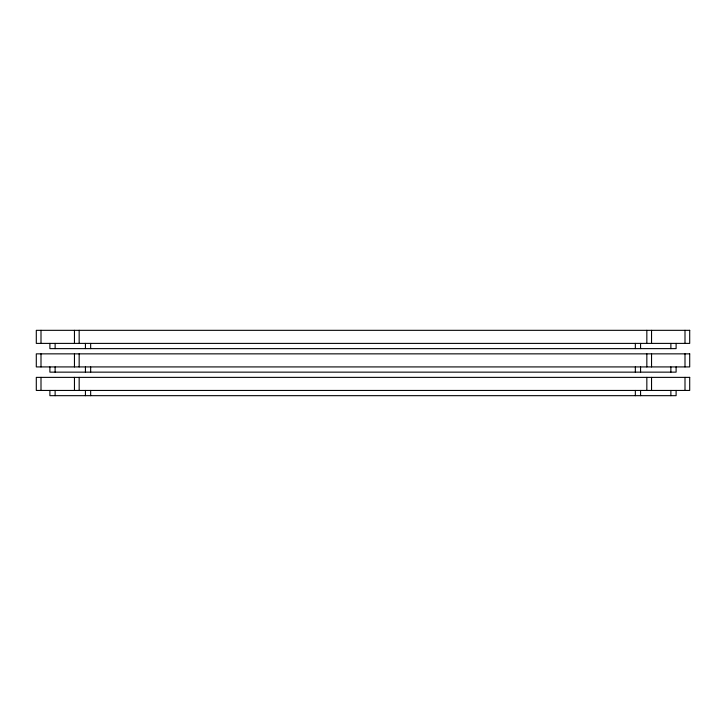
<?xml version="1.0" encoding="UTF-8"?>
<svg xmlns="http://www.w3.org/2000/svg" width="726" height="726" viewBox="0 0 726 726"><rect width="100%" height="100%" fill="white"/><g stroke="black" fill="none" stroke-linecap="round" stroke-linejoin="round"><path stroke-width="1.09" d="M684.999 330.33L684.999 343.398M684.999 353.852L684.999 366.92M684.999 377.375L684.999 390.443M676.106 343.398L676.106 348.625L49.894 348.625L49.894 343.398M676.106 366.92L676.106 372.148L49.894 372.148L49.894 366.92M676.106 390.443L676.106 395.67L49.894 395.67L49.894 390.443M670.878 343.398L670.878 348.625M670.878 366.92L670.878 372.148M670.878 390.443L670.878 395.67M651.54 330.33L651.54 343.398M651.54 353.852L651.54 366.92M651.54 377.375L651.54 390.443M646.839 330.33L646.839 343.398M646.839 353.852L646.839 366.92M646.839 377.375L646.839 390.443M640.568 343.398L640.568 348.625M640.568 366.92L640.568 372.148M640.568 390.443L640.568 395.67M635.341 343.398L635.341 348.625M635.341 366.92L635.341 372.148M635.341 390.443L635.341 395.67M90.659 343.398L90.659 348.625M90.659 366.92L90.659 372.148M90.659 390.443L90.659 395.67M85.432 343.398L85.432 348.625M85.432 366.92L85.432 372.148M85.432 390.443L85.432 395.67M79.161 330.33L79.161 343.398M79.161 353.852L79.161 366.92M79.161 377.375L79.161 390.443M74.46 330.33L74.46 343.398M74.46 353.852L74.46 366.92M74.46 377.375L74.46 390.443M55.122 343.398L55.122 348.625M55.122 366.92L55.122 372.148M55.122 390.443L55.122 395.67M41.001 330.33L41.001 343.398M41.001 353.852L41.001 366.92M41.001 377.375L41.001 390.443M689.7 330.33L36.3 330.33L36.3 343.398L689.7 343.398L689.7 330.33M689.7 353.852L36.3 353.852L36.3 366.92L689.7 366.92L689.7 353.852M689.7 377.375L36.3 377.375L36.3 390.443L689.7 390.443L689.7 377.375"/></g></svg>
